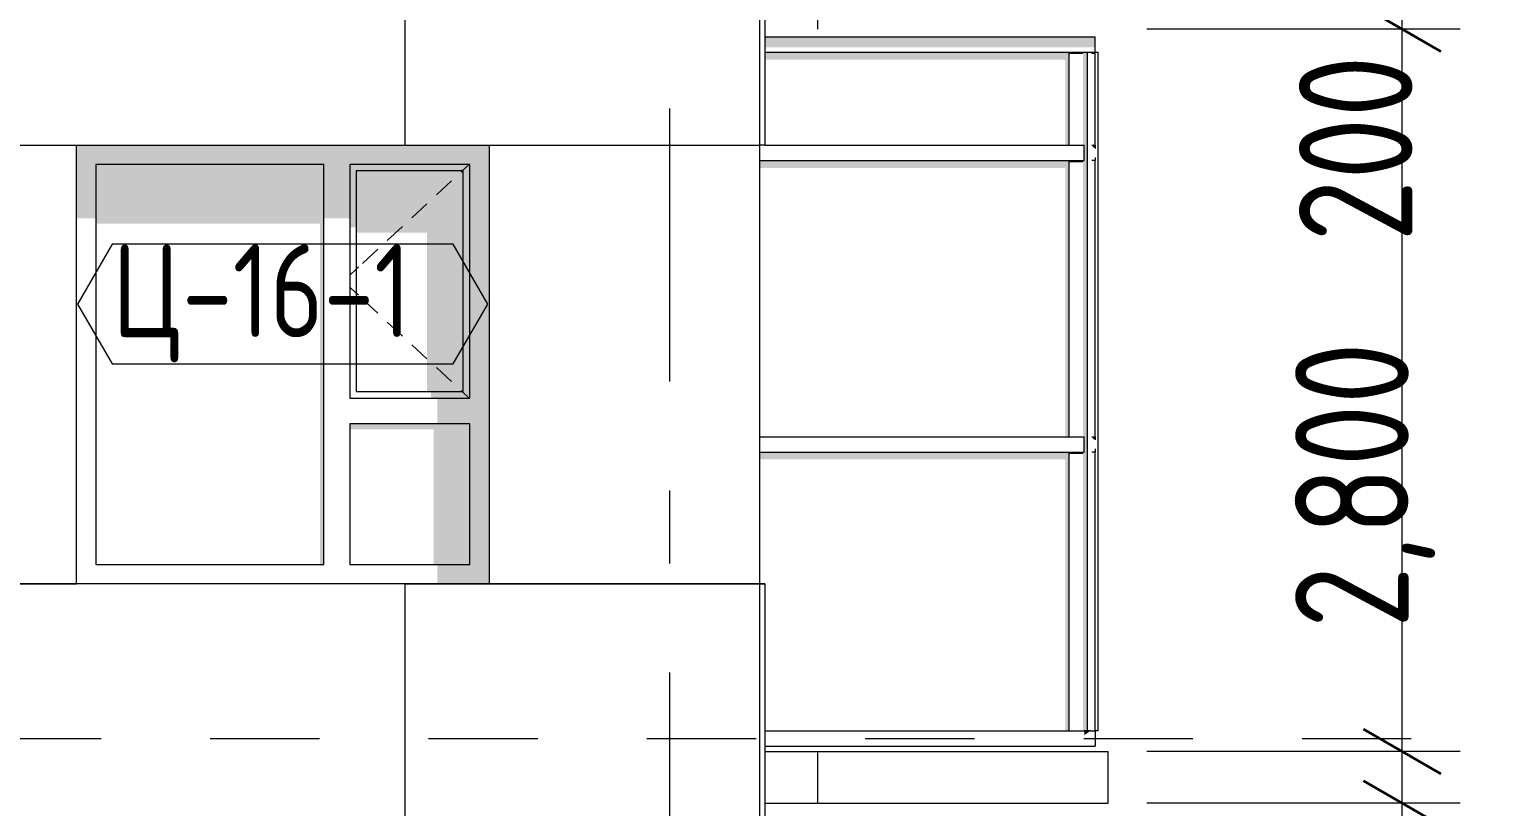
# Model space of a CAD drawing. Header units: millimetres. Extents: x 18162 to 7085488, y 72188 to 247925.
# Drawn here: x 4837456 to 4843097, y 97572 to 100587 of the extents above; entities that cross this region are included whole.
import ezdxf
from ezdxf.enums import TextEntityAlignment as Align

# ---------------------------------------------------------------- set-up
doc = ezdxf.new("R2010")
doc.units = ezdxf.units.MM
doc.header["$MEASUREMENT"] = 0
doc.linetypes.add('Dashed', pattern=[423.333333, 211.666667, -211.666667])
doc.linetypes.add('Double Dashed', pattern=[1093.611073, 529.166651, -211.666656, 141.111112, -211.666656])
for name, color, linetype in [('Archicad Windows', 7, 'Continuous'), ('Finish - Wall', 7, 'Continuous'), ('Structural - Bearing', 7, 'Continuous'), ('Structural - Grid', 7, 'Continuous')]:
    doc.layers.add(name, color=color, linetype=linetype)
doc.styles.add('GENERATED_STYLE_3', font='', dxfattribs={"width": 0.8})
doc.styles.get('GENERATED_STYLE_3').set_extended_font_data('ISOCPEUR MON')
doc.dimstyles.new('GENERATED_STYLE__15', dxfattribs={"dimtxt": 440.00001, "dimasz": 228, "dimexe": 0.18, "dimexo": 150, "dimgap": 0, "dimtad": 1, "dimdec": 0, "dimzin": 0, "dimdsep": 46, "dimtxsty": 'GENERATED_STYLE_3', "dimblk": 'ARROWHEAD_2', "dimblk1": 'ARROWHEAD_2', "dimblk2": 'ARROWHEAD_2', "dimcen": 0.09, "dimclrd": 13, "dimclre": 13, "dimclrt": 13, "dimadec": 0, "dimazin": 0, "dimtfac": 1, "dimtdec": 4, "dimtmove": 0, "dimatfit": 3, "dimfxl": 1, "dimtolj": 1, "dimtzin": 0, "dimarcsym": 0})

# ---------------------------------------------------------------- blocks, each defined once
blk = doc.blocks.new('*X1787', base_point=(4860813, 82836.7))
at = {"layer": 'Structural - Bearing', "color": 8, "linetype": 'Continuous', "lineweight": 13}
blk.add_line((4838913, 97736.7), (4838913, 97136.7), dxfattribs=at)
blk = doc.blocks.new('*X1795', base_point=(4860813, 82836.7))
at = {"layer": 'Structural - Bearing', "color": 8, "linetype": 'Continuous', "lineweight": 13}
for p, q in [((4838913, 100736.7), (4838913, 100136.7)), ((4837313, 100136.7), (4837639.5, 100136.7)), ((4839239.5, 100136.7), (4840013, 100136.7)), ((4840013, 100136.7), (4840289.5, 100136.7)), ((4837313, 98436.7), (4837639.5, 98436.7)), ((4837639.5, 98436.7), (4837313, 98436.7)), ((4838913, 98436.7), (4840013, 98436.7)), ((4838913, 98436.7), (4838913, 97836.7)), ((4840013, 98436.7), (4839239.5, 98436.7)), ((4840289.5, 98436.7), (4840013, 98436.7)), ((4840013, 98436.7), (4840289.5, 98436.7)), ((4838913, 97836.7), (4838913, 97736.7))]:
    blk.add_line(p, q, dxfattribs=at)
blk = doc.blocks.new('*X1797', base_point=(4860813, 82836.7))
at = {"layer": 'Structural - Bearing', "color": 7, "linetype": 'Continuous', "lineweight": 9}
blk.add_line((4840513, 97786.7), (4840513, 97586.7), dxfattribs=at)
blk = doc.blocks.new('*X1805', base_point=(4860813, 82836.7))
at = {"layer": 'Structural - Bearing', "color": 7, "linetype": 'Continuous', "lineweight": 9}
blk.add_line((4840513, 100786.7), (4840513, 100586.7), dxfattribs=at)
blk = doc.blocks.new('*X1856', base_point=(4860813, 82836.7))
at = {"layer": 'Structural - Bearing', "color": 7, "linetype": 'Continuous', "lineweight": 9}
for p, q in [((4840309.5, 98436.7), (4840289.5, 98436.7)), ((4840289.5, 98436.7), (4840309.5, 98436.7))]:
    blk.add_line(p, q, dxfattribs=at)
blk = doc.blocks.new('*X1858', base_point=(4860813, 82836.7))
at = {"layer": 'Structural - Bearing', "color": 7, "linetype": 'Continuous', "lineweight": 9}
blk.add_line((4840309.5, 100136.7), (4840289.5, 100136.7), dxfattribs=at)
blk = doc.blocks.new('*D2062', base_point=(4860813, 82836.7))
at = {"color": 12, "linetype": 'Continuous', "lineweight": 35}
for p, q in [((4842630.2, 97673.3), (4842930.2, 97500.1)), ((4842630.2, 94873.3), (4842930.2, 94700.1))]:
    blk.add_line(p, q, dxfattribs=at)
at = {"color": 13, "linetype": 'Continuous', "lineweight": 13}
for p, q in [((4842780.2, 94786.7), (4842780.2, 97586.7)), ((4843005.2, 94786.7), (4841789.5, 94786.7)), ((4842780.2, 94586.7), (4842780.2, 94786.7))]:
    blk.add_line(p, q, dxfattribs=at)
at = {"color": 13, "lineweight": 13, "char_height": 440, "attachment_point": 7, "rotation": 90, "style": 'GENERATED_STYLE_3'}
for s, insert in [('\\A1;{\\pql;\\fISOCPEUR MON|b0|i0|c0|p0;\\W0.800000;200}', (4842819.9, 96762.3)), ('\\A1;{\\pql;\\fISOCPEUR MON|b0|i0|c0|p0;\\W0.800000;2,800}', (4842907.8, 95264.5))]:
    blk.add_mtext(s, dxfattribs=dict(at, insert=insert))
blk = doc.blocks.new('ARROWHEAD_2')
at = {"color": 0, "linetype": 'Continuous', "lineweight": 0}
for p, q in [((-0.378, -0.655), (0.378, 0.655)), ((0, 0), (-1, 0))]:
    blk.add_line(p, q, dxfattribs=at)
blk = doc.blocks.new('*D2063', base_point=(4860813, 82836.7))
at = {"color": 12, "linetype": 'Continuous', "lineweight": 35}
for p, q in [((4842630.2, 97873.3), (4842930.2, 97700.1)), ((4842630.2, 97673.3), (4842930.2, 97500.1))]:
    blk.add_line(p, q, dxfattribs=at)
at = {"color": 13, "linetype": 'Continuous', "lineweight": 13}
for p, q in [((4842780.2, 97586.7), (4842780.2, 97786.7)), ((4843005.2, 97586.7), (4841789.5, 97586.7)), ((4842780.2, 94786.7), (4842780.2, 97586.7))]:
    blk.add_line(p, q, dxfattribs=at)
blk = doc.blocks.new('*D2064', base_point=(4860813, 82836.7))
at = {"color": 12, "linetype": 'Continuous', "lineweight": 35}
for p, q in [((4842630.2, 100673.3), (4842930.2, 100500.1)), ((4842630.2, 97873.3), (4842930.2, 97700.1))]:
    blk.add_line(p, q, dxfattribs=at)
at = {"color": 13, "linetype": 'Continuous', "lineweight": 13}
for p, q in [((4843005.2, 100586.7), (4841789.5, 100586.7)), ((4842780.2, 97786.7), (4842780.2, 100586.7)), ((4843005.2, 97786.7), (4841789.5, 97786.7)), ((4842780.2, 97586.7), (4842780.2, 97786.7))]:
    blk.add_line(p, q, dxfattribs=at)
at = {"color": 13, "lineweight": 13, "char_height": 440, "attachment_point": 7, "rotation": 90, "style": 'GENERATED_STYLE_3'}
for s, insert in [('\\A1;{\\pql;\\fISOCPEUR MON|b0|i0|c0|p0;\\W0.800000;200}', (4842819.9, 99762.3)), ('\\A1;{\\pql;\\fISOCPEUR MON|b0|i0|c0|p0;\\W0.800000;2,800}', (4842907.8, 98264.5))]:
    blk.add_mtext(s, dxfattribs=dict(at, insert=insert))
blk = doc.blocks.new('*D2065', base_point=(4860813, 82836.7))
at = {"color": 12, "linetype": 'Continuous', "lineweight": 35}
for p, q in [((4842630.2, 100873.3), (4842930.2, 100700.1)), ((4842630.2, 100673.3), (4842930.2, 100500.1))]:
    blk.add_line(p, q, dxfattribs=at)
at = {"color": 13, "linetype": 'Continuous', "lineweight": 13}
for p, q in [((4843005.2, 100786.7), (4841789.5, 100786.7)), ((4842780.2, 100586.7), (4842780.2, 100786.7)), ((4843005.2, 100586.7), (4841789.5, 100586.7))]:
    blk.add_line(p, q, dxfattribs=at)
blk = doc.blocks.new('*D2088', base_point=(4860813, 82836.7))
at = {"color": 12, "linetype": 'Continuous', "lineweight": 35}
for p, q in [((4843530.5, 121673.3), (4843830.5, 121500.1)), ((4843530.5, 88873.3), (4843830.5, 88700.1))]:
    blk.add_line(p, q, dxfattribs=at)
at = {"color": 13, "linetype": 'Continuous', "lineweight": 13}
for p, q in [((4843905.5, 121586.7), (4840559.9, 121586.7)), ((4843680.5, 88786.7), (4843680.5, 121586.7)), ((4843905.5, 88786.7), (4840640.2, 88786.7)), ((4843680.5, 88586.7), (4843680.5, 88786.7))]:
    blk.add_line(p, q, dxfattribs=at)
at = {"color": 13, "lineweight": 13, "char_height": 440, "attachment_point": 7, "rotation": 90, "style": 'GENERATED_STYLE_3'}
for s, insert in [('\\A1;{\\pql;\\fISOCPEUR MON|b0|i0|c0|p0;\\W0.800000;200}', (4843720.2, 120762.3)), ('\\A1;{\\pql;\\fISOCPEUR MON|b0|i0|c0|p0;\\W0.800000;32,800}', (4843808, 104141.6))]:
    blk.add_mtext(s, dxfattribs=dict(at, insert=insert))
blk = doc.blocks.new('*D2093', base_point=(4860813, 82836.7))
at = {"color": 13, "linetype": 'Continuous', "lineweight": 13}
for p, q in [((4844580.9, 82736.7), (4844580.9, 133286.7)), ((4844805.9, 82736.7), (4840439.5, 82736.7)), ((4844580.9, 82536.7), (4844580.9, 82736.7)), ((4844805.9, 82536.7), (4844355.9, 82536.7)), ((4844580.9, 82390), (4844580.9, 82536.7))]:
    blk.add_line(p, q, dxfattribs=at)
at = {"color": 12, "linetype": 'Continuous', "lineweight": 35}
for p, q in [((4844430.9, 82823.3), (4844730.9, 82650.1)), ((4844430.9, 82623.3), (4844730.9, 82450.1))]:
    blk.add_line(p, q, dxfattribs=at)
at = {"color": 13, "lineweight": 13, "insert": (4844620.6, 81712.3), "char_height": 440, "attachment_point": 7, "rotation": 90, "style": 'GENERATED_STYLE_3'}
blk.add_mtext('\\A1;{\\pql;\\fISOCPEUR MON|b0|i0|c0|p0;\\W0.800000;200}', dxfattribs=at)
blk = doc.blocks.new('*D2094', base_point=(4860813, 82836.7))
at = {"color": 13, "linetype": 'Continuous', "lineweight": 13}
for p, q in [((4844580.9, 133286.7), (4844580.9, 133433.4)), ((4844805.9, 133286.7), (4829939.5, 133286.7)), ((4844580.9, 82736.7), (4844580.9, 133286.7))]:
    blk.add_line(p, q, dxfattribs=at)
at = {"color": 12, "linetype": 'Continuous', "lineweight": 35}
for p, q in [((4844730.9, 133200.1), (4844430.9, 133373.3)), ((4844430.9, 82823.3), (4844730.9, 82650.1))]:
    blk.add_line(p, q, dxfattribs=at)
at = {"color": 13, "lineweight": 13, "insert": (4844708.4, 107335.5), "char_height": 440, "attachment_point": 7, "rotation": 90, "style": 'GENERATED_STYLE_3'}
blk.add_mtext('\\A1;{\\pql;\\fISOCPEUR MON|b0|i0|c0|p0;\\W0.800000;50,550}', dxfattribs=at)
blk = doc.blocks.new('Label_14_3', base_point=(4838439.5, 99286.7))
at = {"color": 13, "linetype": 'Continuous', "lineweight": 13, "flags": 128}
blk.add_lwpolyline([(4837644.4, 99520.9), (4837778.5, 99288.7), (4839100.6, 99288.7), (4839234.7, 99520.9), (4839100.6, 99753.2), (4837778.5, 99753.2)], close=True, dxfattribs=at)
at = {"color": 13, "lineweight": 13, "insert": (4837778.5, 99752.5), "char_height": 360, "attachment_point": 1, "style": 'GENERATED_STYLE_3'}
blk.add_mtext('\\A1;{\\pql;\\pt0,253000;\\fISOCPEUR MON|b0|i0|c0|p0;\\W0.800000;Ц-16-1\\fISOCPEUR MON|b0|i0|c0|p0;\\W0.800000;\\A1{\\H.66x;\\S^  ;}\\fISOCPEUR MON|b0|i0|c0|p0;\\W0.800000;\\fISOCPEUR MON|b0|i0|c0|p0;\\W0.800000;\\A1{\\H.66x;\\S^  ;}\\fISOCPEUR MON|b0|i0|c0|p0;\\W0.800000; \\fISOCPEUR MON|b0|i0|c0|p0;\\W0.800000;\\fISOCPEUR MON|b0|i0|c0|p0;\\W0.800000;\\fISOCPEUR MON|b0|i0|c0|p0;\\W0.800000;\\fISOCPEUR MON|b0|i0|c0|p0;\\W0.800000;\\fISOCPEUR MON|b0|i0|c0|p0;\\W0.800000;\\fISOCPEUR MON|b0|i0|c0|p0;\\W0.800000;\\fISOCPEUR MON|b0|i0|c0|p0;\\W0.800000;\\fISOCPEUR MON|b0|i0|c0|p0;\\W0.800000;\\fISOCPEUR MON|b0|i0|c0|p0;\\W0.800000;\\fISOCPEUR MON|b0|i0|c0|p0;\\W0.800000;\\fISOCPEUR MON|b0|i0|c0|p0;\\W0.800000;\\fISOCPEUR MON|b0|i0|c0|p0;\\W0.800000;\\fISOCPEUR MON|b0|i0|c0|p0;\\W0.800000;\\fISOCPEUR MON|b0|i0|c0|p0;\\W0.800000;\\fISOCPEUR MON|b0|i0|c0|p0;\\W0.800000;\\fISOCPEUR MON|b0|i0|c0|p0;\\W0.800000;\\fISOCPEUR MON|b0|i0|c0|p0;\\W0.800000;\\fISOCPEUR MON|b0|i0|c0|p0;\\W0.800000;\\fISOCPEUR MON|b0|i0|c0|p0;\\W0.800000;\\fISOCPEUR MON|b0|i0|c0|p0;\\W0.800000;\\fISOCPEUR MON|b0|i0|c0|p0;\\W0.800000;\\fISOCPEUR MON|b0|i0|c0|p0;\\W0.800000;\\fISOCPEUR MON|b0|i0|c0|p0;\\W0.800000;\\fISOCPEUR MON|b0|i0|c0|p0;\\W0.800000;\\fISOCPEUR MON|b0|i0|c0|p0;\\W0.800000;\\fISOCPEUR MON|b0|i0|c0|p0;\\W0.800000;\\fISOCPEUR MON|b0|i0|c0|p0;\\W0.800000;\\fISOCPEUR MON|b0|i0|c0|p0;\\W0.800000;\\fISOCPEUR MON|b0|i0|c0|p0;\\W0.800000;\\fISOCPEUR MON|b0|i0|c0|p0;\\W0.800000;\\fISOCPEUR MON|b0|i0|c0|p0;\\W0.800000;\\fISOCPEUR MON|b0|i0|c0|p0;\\W0.800000;\\fISOCPEUR MON|b0|i0|c0|p0;\\W0.800000;\\fISOCPEUR MON|b0|i0|c0|p0;\\W0.800000;\\fISOCPEUR MON|b0|i0|c0|p0;\\W0.800000;\\fISOCPEUR MON|b0|i0|c0|p0;\\W0.800000;\\fISOCPEUR MON|b0|i0|c0|p0;\\W0.800000;\\fISOCPEUR MON|b0|i0|c0|p0;\\W0.800000;\\fISOCPEUR MON|b0|i0|c0|p0;\\W0.800000;\\fISOCPEUR MON|b0|i0|c0|p0;\\W0.800000;\\fISOCPEUR MON|b0|i0|c0|p0;\\W0.800000;\\fISOCPEUR MON|b0|i0|c0|p0;\\W0.800000;\\fISOCPEUR MON|b0|i0|c0|p0;\\W0.800000;}', dxfattribs=at)
blk = doc.blocks.new('Standard grid marker[373]_3', base_point=(4839939.5, 142836.7))
at = {"layer": 'Structural - Grid', "color": 13, "linetype": 'Double Dashed', "lineweight": 13, "ltscale": 2}
blk.add_line((4839939.5, 141836.7), (4839939.5, 80336.7), dxfattribs=at)
at = {"layer": 'Structural - Grid', "color": 13, "lineweight": 13, "style": 'GENERATED_STYLE_3'}
blk.add_attdef('AC_MarkerText_1', text='', height=500, rotation=360, dxfattribs=at).set_placement((4839939.5, 78986.7), align=Align.TOP_CENTER)

msp = doc.modelspace()

# ---------------------------------------------------------------- hatches: boundary and pattern name
at = {"layer": 'Archicad Windows', "linetype": 'Continuous', "lineweight": 0}
for points in [[(4837639.5, 100061.7), (4837714.5, 100061.7), (4838599.5, 100061.7), (4838699.5, 100061.7), (4839164.5, 100061.7), (4839239.5, 100061.7), (4839239.5, 100136.7), (4837639.5, 100136.7)], [(4837714.5, 100061.7), (4837639.5, 100061.7), (4837639.5, 99853.8), (4837714.5, 99853.8)], [(4838599.5, 100061.7), (4837714.5, 100061.7), (4837714.5, 99832.6), (4838584.5, 99832.6), (4838584.5, 98511.7), (4838599.5, 98511.7)], [(4838599.5, 100061.7), (4838599.5, 99853.8), (4838699.5, 99853.8), (4838699.5, 100061.7)], [(4839164.5, 100061.7), (4838699.5, 100061.7), (4838699.5, 100036.7), (4838724.5, 100036.7), (4839139.5, 100036.7), (4839164.5, 100036.7)], [(4838699.5, 100036.7), (4838699.5, 99818.5), (4838724.5, 99818.5), (4838724.5, 100036.7)], [(4839139.5, 100036.7), (4838724.5, 100036.7), (4838724.5, 99797.3), (4838999.5, 99797.3), (4838999.5, 99181.7), (4839139.5, 99181.7)], [(4839139.5, 99181.7), (4839164.5, 99181.7), (4839164.5, 100036.7), (4839139.5, 100036.7)], [(4839164.5, 99156.7), (4839164.5, 99056.7), (4839164.5, 98511.7), (4839239.5, 98511.7), (4839239.5, 100061.7), (4839164.5, 100061.7)], [(4839164.5, 99181.7), (4839014.5, 99181.7), (4839014.5, 99156.7), (4839164.5, 99156.7)], [(4839164.5, 99156.7), (4839039.5, 99156.7), (4839039.5, 99056.7), (4839164.5, 99056.7)], [(4839164.5, 99056.7), (4838699.5, 99056.7), (4838699.5, 99035.5), (4839024.5, 99035.5), (4839024.5, 98511.7), (4839164.5, 98511.7)], [(4839039.5, 98436.7), (4839239.5, 98436.7), (4839239.5, 98511.7), (4839039.5, 98511.7)]]:
    msp.add_hatch(color=49, dxfattribs=at).paths.add_polyline_path(points)
at = {"layer": 'Finish - Wall', "linetype": 'Continuous', "lineweight": 0}
for points in [[(4841589.5, 100556.7), (4840309.5, 100556.7), (4840309.5, 100516), (4841589.5, 100516)], [(4840309.5, 100468.4), (4841474.5, 100468.4), (4841474.5, 100136.7), (4841489.5, 100136.7), (4841489.5, 100496.7), (4840309.5, 100496.7)], [(4841489.5, 100496.7), (4841489.5, 100489.6), (4841542.1, 100489.6), (4841542.1, 100496.7)], [(4841542.1, 100136.7), (4841547.1, 100136.7), (4841547.1, 100106.7), (4841559.5, 100106.7), (4841559.5, 100496.7), (4841542.1, 100496.7)], [(4841571.9, 100496.7), (4841576.9, 100489.6), (4841576.9, 100496.7)], [(4841576.9, 100496.7), (4841576.9, 100489.6), (4841584.5, 100489.6), (4841589.5, 100496.7)], [(4841589.5, 100124.1), (4841576.9, 100136.7), (4841583.2, 100127.8)], [(4841589.5, 100124.1), (4841589.5, 100136.7), (4841576.9, 100136.7)], [(4841489.5, 100076.7), (4840289.5, 100076.7), (4840289.5, 100048.4), (4841474.5, 100048.4), (4841474.5, 99006.7), (4841489.5, 99006.7)], [(4841542.1, 100076.7), (4841489.5, 100076.7), (4841489.5, 100069.6), (4841542.1, 100069.6)], [(4841542.1, 100076.7), (4841542.1, 99006.7), (4841547.1, 99006.7), (4841547.1, 98976.7), (4841559.5, 98976.7), (4841559.5, 100106.7), (4841547.1, 100106.7), (4841547.1, 100076.7)], [(4841589.5, 98994.1), (4841576.9, 99006.7), (4841583.2, 98997.8)], [(4841589.5, 99006.7), (4841576.9, 99006.7), (4841589.5, 98994.1)], [(4840289.5, 98946.7), (4840289.5, 98918.4), (4841474.5, 98918.4), (4841474.5, 97866.7), (4841489.5, 97866.7), (4841489.5, 98946.7)], [(4841542.1, 98946.7), (4841489.5, 98946.7), (4841489.5, 98939.6), (4841542.1, 98939.6)], [(4841542.1, 97866.7), (4841559.5, 97866.7), (4841559.5, 98976.7), (4841547.1, 98976.7), (4841547.1, 98946.7), (4841542.1, 98946.7)], [(4841547.1, 97866.7), (4841547.1, 97849.1), (4841571.9, 97866.7)]]:
    msp.add_hatch(color=49, dxfattribs=at).paths.add_polyline_path(points)

# ---------------------------------------------------------------- linework, layer by layer
at = {"color": 8, "linetype": 'Dashed', "lineweight": 13, "ltscale": 2}
msp.add_line((4805138.5, 97836.7), (4846132, 97836.7), dxfattribs=at)
at = {"layer": 'Archicad Windows', "color": 7, "linetype": 'Continuous', "lineweight": 13}
for p, q in [((4837639.5, 100136.7), (4839239.5, 100136.7)), ((4837639.5, 98436.7), (4837639.5, 100136.7)), ((4839239.5, 100136.7), (4839239.5, 98436.7)), ((4839239.5, 98436.7), (4837639.5, 98436.7))]:
    msp.add_line(p, q, dxfattribs=at)
at = {"layer": 'Archicad Windows', "color": 7, "linetype": 'Continuous', "lineweight": 9}
for p, q in [((4837714.5, 100061.7), (4837714.5, 98511.7)), ((4838599.5, 100061.7), (4837714.5, 100061.7)), ((4838599.5, 98511.7), (4838599.5, 100061.7)), ((4838699.5, 100061.7), (4838699.5, 99156.7)), ((4839164.5, 100061.7), (4838699.5, 100061.7)), ((4838724.5, 100036.7), (4838724.5, 99181.7)), ((4839139.5, 100036.7), (4838724.5, 100036.7)), ((4839135.6, 100036.7), (4839130.9, 100032.3)), ((4839162.6, 100061.7), (4839135.6, 100036.7)), ((4839139.5, 99181.7), (4839139.5, 100036.7)), ((4839164.5, 99156.7), (4839164.5, 100061.7)), ((4839094.2, 99998.3), (4839035.5, 99943.9)), ((4838998.9, 99909.9), (4838940.2, 99855.5)), ((4838903.5, 99821.5), (4838844.9, 99767.1)), ((4838808.2, 99733.1), (4838749.5, 99678.7)), ((4838724.5, 99655.5), (4838699.5, 99632.4)), ((4838733.2, 99663.6), (4838724.5, 99655.5)), ((4838724.5, 99562.8), (4838699.5, 99586)), ((4838733.2, 99554.8), (4838724.5, 99562.8)), ((4838808.2, 99485.2), (4838749.5, 99539.6)), ((4838903.5, 99396.8), (4838844.9, 99451.2)), ((4838998.9, 99308.5), (4838940.2, 99362.9)), ((4839094.2, 99220.1), (4839035.5, 99274.5)), ((4838724.5, 99181.7), (4839139.5, 99181.7)), ((4839135.6, 99181.7), (4839130.9, 99186.1)), ((4839162.6, 99156.7), (4839135.6, 99181.7)), ((4838699.5, 99156.7), (4839164.5, 99156.7)), ((4838699.5, 99056.7), (4838699.5, 98511.7)), ((4839164.5, 99056.7), (4838699.5, 99056.7)), ((4839164.5, 98511.7), (4839164.5, 99056.7)), ((4837714.5, 98511.7), (4838599.5, 98511.7)), ((4838699.5, 98511.7), (4839164.5, 98511.7))]:
    msp.add_line(p, q, dxfattribs=at)
at = {"layer": 'Finish - Wall', "color": 7, "linetype": 'Continuous', "lineweight": 9}
for p, q in [((4840309.5, 100556.7), (4841589.5, 100556.7)), ((4841589.5, 100496.7), (4841589.5, 100556.7)), ((4840309.5, 100496.7), (4841547.1, 100496.7)), ((4841489.5, 100136.7), (4841489.5, 100496.7)), ((4841547.1, 100496.7), (4841559.5, 100496.7)), ((4841559.5, 100496.7), (4841571.9, 100496.7)), ((4841559.5, 100106.7), (4841559.5, 100496.7)), ((4841571.9, 100496.7), (4841589.5, 100496.7)), ((4841589.5, 100496.7), (4841601.9, 100496.7)), ((4841589.5, 100136.7), (4841589.5, 100496.7)), ((4841601.9, 100106.7), (4841601.9, 100496.7)), ((4840309.5, 100136.7), (4841547.1, 100136.7)), ((4841547.1, 100076.7), (4841547.1, 100136.7)), ((4841576.9, 100136.7), (4841589.5, 100136.7)), ((4841589.5, 100136.7), (4841589.5, 100124.1)), ((4840289.5, 100076.7), (4841547.1, 100076.7)), ((4841489.5, 99006.7), (4841489.5, 100076.7)), ((4841559.5, 98976.7), (4841559.5, 100106.7)), ((4841589.5, 100076.7), (4841576.9, 100076.7)), ((4841589.5, 100089.3), (4841589.5, 100076.7)), ((4841589.5, 99006.7), (4841589.5, 100076.7)), ((4841601.9, 98976.7), (4841601.9, 100106.7)), ((4840289.5, 99006.7), (4841547.1, 99006.7)), ((4841547.1, 98946.7), (4841547.1, 99006.7)), ((4841576.9, 99006.7), (4841589.5, 99006.7)), ((4841589.5, 99006.7), (4841589.5, 98994.1)), ((4840289.5, 98946.7), (4841547.1, 98946.7)), ((4841489.5, 97866.7), (4841489.5, 98946.7)), ((4841559.5, 97866.7), (4841559.5, 98976.7)), ((4841589.5, 98946.7), (4841576.9, 98946.7)), ((4841589.5, 98959.3), (4841589.5, 98946.7)), ((4841589.5, 97866.7), (4841589.5, 98946.7)), ((4841601.9, 97866.7), (4841601.9, 98976.7)), ((4840309.5, 97866.7), (4841547.1, 97866.7)), ((4841559.5, 97866.7), (4841547.1, 97866.7)), ((4841571.9, 97866.7), (4841559.5, 97866.7)), ((4841571.9, 97866.7), (4841589.5, 97866.7)), ((4841601.9, 97866.7), (4841589.5, 97866.7)), ((4841589.5, 97866.7), (4841589.5, 97806.7)), ((4840309.5, 97806.7), (4841589.5, 97806.7))]:
    msp.add_line(p, q, dxfattribs=at)
at = {"layer": 'Structural - Bearing', "color": 7, "linetype": 'Continuous', "lineweight": 13}
for p, q in [((4840309.5, 101436.7), (4840309.5, 100136.7)), ((4840289.5, 97736.7), (4840289.5, 100736.7)), ((4840309.5, 100136.7), (4840289.5, 100136.7)), ((4840289.5, 98436.7), (4840309.5, 98436.7)), ((4840309.5, 98436.7), (4840309.5, 97136.7)), ((4840309.5, 97786.7), (4841639.5, 97786.7)), ((4841639.5, 97586.7), (4841639.5, 97786.7)), ((4840289.5, 94736.7), (4840289.5, 97736.7)), ((4840309.5, 97586.7), (4841639.5, 97586.7))]:
    msp.add_line(p, q, dxfattribs=at)

# ---------------------------------------------------------------- block references
at = {"color": 12, "linetype": 'Continuous', "lineweight": 13}
msp.add_blockref('Label_14_3', (4838439.5, 99286.7), dxfattribs=at)
at = {"layer": 'Structural - Bearing', "lineweight": 0}
for name in ['*X1805', '*X1795', '*X1858', '*X1856', '*X1797', '*X1787']:
    msp.add_blockref(name, (4860813, 82836.7), dxfattribs=at)
at = {"layer": 'Structural - Grid', "color": 13, "linetype": 'Continuous', "lineweight": 13}
msp.add_blockref('Standard grid marker[373]_3', (4839939.5, 142836.7), dxfattribs=at)

# ---------------------------------------------------------------- dimensions: what is measured, and where the dimension line sits
at = {"color": 13, "linetype": 'Continuous', "lineweight": 13}
for base, p1, p2, picture, middle in [((4844580.9, 133286.7), (4840289.5, 82736.7), (4829789.5, 133286.7), '*D2094', (4844272.9, 108239.9)), ((4844580.9, 82736.7), (4844344.8, 82536.7), (4840289.5, 82736.7), '*D2093', (4844272.9, 82214.6)), ((4843680.5, 121586.7), (4840490.2, 88786.7), (4840409.9, 121586.7), '*D2088', (4843372.5, 105046.1)), ((4842780.2, 100786.7), (4840974.5, 100586.7), (4840974.5, 100786.7), '*D2065', (4842472.2, 100264.6)), ((4842780.2, 100586.7), (4840974.5, 97786.7), (4840974.5, 100586.7), '*D2064', (4842472.2, 99001.6)), ((4842780.2, 97786.7), (4840974.5, 97586.7), (4840974.5, 97786.7), '*D2063', (4842472.2, 97264.6)), ((4842780.2, 97586.7), (4840974.5, 94786.7), (4840974.5, 97586.7), '*D2062', (4842472.2, 96001.6))]:
    dim = msp.add_linear_dim(base=base, p1=p1, p2=p2, angle=90, dimstyle='GENERATED_STYLE__15', dxfattribs=at)
    dim.commit()
    dim.dimension.update_dxf_attribs({"geometry": picture, "text_midpoint": middle, "dimtype": 160, "text_rotation": 90})

doc.saveas('drawing.dxf')
